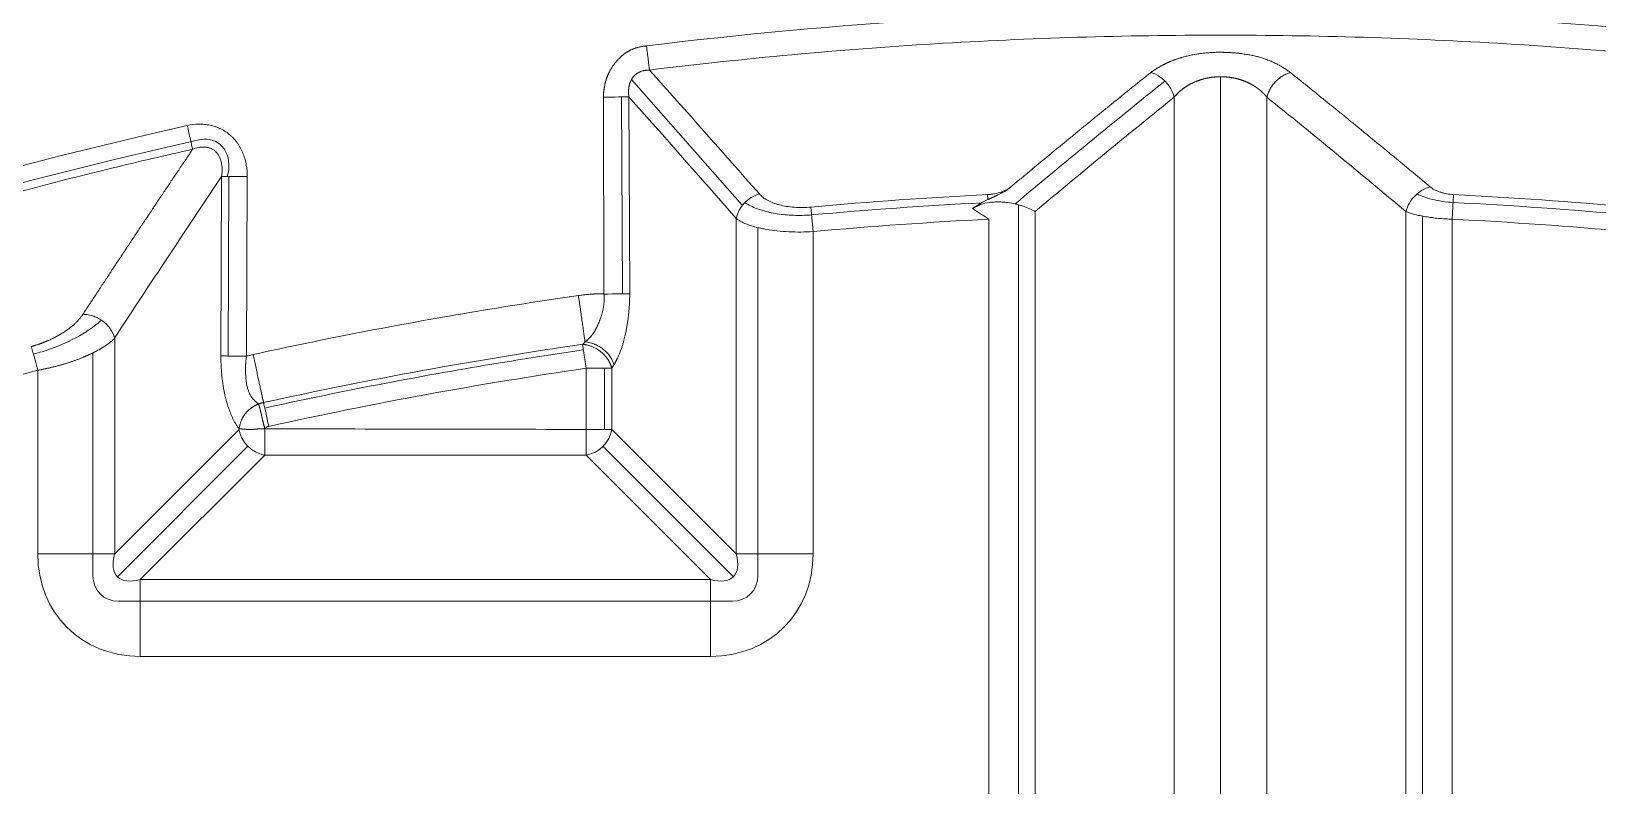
# Model space of a CAD drawing. Header units: millimetres. Extents: x 473 to 1051, y 289 to 609.
# Drawn here: x 611.98 to 640.22, y 524.6 to 538.19 of the extents above; entities that cross this region are included whole.
import ezdxf

# ---------------------------------------------------------------- set-up
doc = ezdxf.new("R2010")
doc.units = ezdxf.units.MM
doc.layers.add('core', color=7, linetype='Continuous', lineweight=20)

msp = doc.modelspace()

# ---------------------------------------------------------------- linework, layer by layer
at = {"layer": 'core', "lineweight": 13}
for p, q in [((622.8, 537.324), (624.8, 535.061)), ((633.422, 537.376), (633.422, 511.83)), ((622.295, 537.022), (622.306, 533.459)), ((622.64, 533.462), (622.624, 537.012)), ((622.77, 533.464), (622.754, 537.014)), ((632.587, 537.008), (632.587, 511.806)), ((634.257, 511.806), (634.257, 537.008)), ((615.412, 535.58), (615.398, 532.344)), ((615.543, 535.578), (615.529, 532.341)), ((615.86, 532.339), (615.874, 535.575)), ((629.222, 535.252), (629.227, 535.161)), ((637.6, 534.808), (637.622, 535.252)), ((626.076, 534.584), (626.036, 535.027)), ((629.781, 511.369), (629.781, 535.067)), ((630.08, 511.414), (630.08, 534.947)), ((636.764, 534.947), (636.764, 511.414)), ((637.063, 511.369), (637.063, 534.863)), ((624.689, 534.821), (624.689, 528.774)), ((625.082, 534.655), (625.082, 528.382)), ((626.076, 528.774), (626.076, 534.584)), ((629.245, 534.808), (629.245, 511.344)), ((637.6, 511.344), (637.6, 534.808)), ((613.484, 528.774), (613.484, 532.662)), ((613.091, 528.382), (613.091, 532.397)), ((621.921, 532.552), (621.984, 532.121)), ((612.097, 532.084), (612.097, 528.774)), ((621.984, 532.121), (622.446, 532.121)), ((621.984, 532.121), (621.984, 531.018)), ((622.315, 532.121), (622.315, 531.018)), ((622.446, 531.017), (622.446, 532.121)), ((613.484, 528.774), (615.729, 531.019)), ((616.189, 530.555), (616.189, 531.037)), ((621.984, 531.018), (621.984, 530.555)), ((622.446, 531.018), (621.984, 531.018)), ((622.446, 531.017), (624.689, 528.774)), ((613.534, 528.363), (615.885, 530.714)), ((624.639, 528.363), (622.288, 530.714)), ((616.189, 530.555), (613.946, 528.312)), ((616.189, 530.555), (621.984, 530.555)), ((624.227, 528.312), (621.984, 530.555)), ((613.484, 528.774), (612.097, 528.774)), ((626.076, 528.774), (624.689, 528.774)), ((613.946, 526.926), (613.946, 528.312)), ((624.227, 528.312), (613.946, 528.312)), ((624.227, 528.312), (624.227, 526.926)), ((624.62, 527.92), (613.553, 527.92)), ((613.946, 526.926), (624.227, 526.926))]:
    msp.add_line(p, q, dxfattribs=at)
at = {"layer": 'core', "lineweight": 18}
for centre, radius, start, end in [((633.422, 459.219), 100.547, 306.63636, 233.36541), ((633.422, 459.219), 98.958, 101.0725, 224.85525), ((633.422, 453.183), 81.732, 105.12421, 164.87579)]:
    msp.add_arc(centre, radius, start, end, dxfattribs=at)
at = {"layer": 'core', "lineweight": 13}
for centre, radius, start, end in [((633.422, 459.219), 100.107, 306.80958, 233.19042), ((633.422, 459.219), 99.239, 100.9827, 225.04545), ((633.422, 459.219), 99.048, 101.05803, 224.91574), ((633.422, 459.219), 99.038, 101.0601, 224.90418), ((633.422, 453.183), 82.176, 92.92972, 95.15682), ((633.422, 453.183), 82.176, 84.84318, 87.07028), ((633.422, 453.183), 82.034, 93.00954, 95.15682), ((633.422, 453.183), 82.034, 84.84318, 87.07028), ((633.422, 453.183), 81.732, 92.92972, 95.15682), ((633.422, 453.183), 81.732, 84.84318, 87.07028), ((633.422, 453.455), 79.492, 98.27265, 102.46598)]:
    msp.add_arc(centre, radius, start, end, dxfattribs=at)
at = {"layer": 'core', "lineweight": 18}
for centre, major_axis, ratio, start_param, end_param in [((632.17, 537.008), (-0.316, 0.392), 0.757045, 4.164375, 5.481602), ((622.292, 537.014), (-0.503, -0.002), 0.010472, 1.576183, 2.735734), ((556.502, 226.939), (-0.013, 339.98), 0.557678, 5.846003, 5.860551), ((708.457, 135.314), (-0.029, -464.537), 0.394753, 3.673911, 3.68616), ((615.874, 535.58), (-0.503, 0.002), 0.010472, 0.405858, 1.570843), ((622.308, 533.464), (-0.503, -0.002), 0.010472, 1.566868, 2.735726)]:
    msp.add_ellipse(centre, major_axis=major_axis, ratio=ratio, start_param=start_param, end_param=end_param, dxfattribs=at)
at = {"layer": 'core', "lineweight": 13}
for centre, major_axis, ratio, start_param, end_param in [((813.24, 453.183), (-227.22, 0), 0.611323, 5.632708, 5.652607), ((709.597, 229.849), (-0.015, -336.78), 0.557675, 3.564165, 3.578851), ((633.422, 453.651), (0, 84.914), 0.999984, 0.221194, 1.351769), ((633.422, 453.655), (0, 84.612), 0.999984, 0.219444, 1.353456), ((625.152, 534.821), (0.378, 0.331), 0.837527, 1.033734, 2.334142), ((616.189, 531.018), (-0.356, 0.356), 0.854588, 0.848121, 2.277948), ((621.984, 531.018), (-0.356, -0.356), 0.854588, 0.863645, 2.277798), ((614.287, 529.116), (1.665, 1.665), 0.854588, 2.434441, 3.848744), ((614.287, 529.116), (0.753, 0.753), 0.472398, 2.434441, 3.848744), ((623.886, 529.116), (1.665, -1.665), 0.854588, 5.576034, 6.990337), ((623.886, 529.116), (-0.753, 0.753), 0.472398, 2.434441, 3.848744), ((613.639, 528.467), (0.416, 0.416), 0.854588, 2.434441, 3.848744), ((624.534, 528.467), (0.416, -0.416), 0.854588, 5.576034, 6.990337)]:
    msp.add_ellipse(centre, major_axis=major_axis, ratio=ratio, start_param=start_param, end_param=end_param, dxfattribs=at)
at = {"layer": 'core', "lineweight": 18}
for points, degree in [([(623.073, 537.932), (629.938, 538.775), (636.906, 538.775), (643.772, 537.932)], 3), ([(621.921, 532.552), (621.936, 532.566), (621.95, 532.581), (621.964, 532.597)], 3), ([(621.984, 531.018), (620.053, 531.021), (618.122, 531.025), (616.191, 531.029)], 3), ([(616.263, 531.074), (616.217, 531.063), (616.195, 531.034)], 2)]:
    msp.add_open_spline(points, degree=degree, dxfattribs=at)
at = {"layer": 'core', "lineweight": 13}
for points, knots in [([(623.126, 537.496), (624.834, 537.706), (626.548, 537.863), (629.982, 538.074), (631.702, 538.126), (633.422, 538.126)], [0, 0, 0, 0, 0.5, 0.5, 1, 1, 1, 1]), ([(633.422, 538.126), (635.142, 538.126), (636.863, 538.074), (640.297, 537.863), (642.011, 537.706), (643.718, 537.496)], [0, 0, 0, 0, 0.5, 0.5, 1, 1, 1, 1]), ([(623.073, 537.932), (623.078, 537.889), (623.083, 537.845), (623.094, 537.759), (623.099, 537.717), (623.109, 537.639), (623.113, 537.603), (623.121, 537.542), (623.124, 537.516), (623.126, 537.496)], [0, 0, 0, 0, 0.25, 0.25, 0.5, 0.5, 0.75, 0.75, 1, 1, 1, 1]), ([(629.642, 535.391), (629.69, 535.431), (629.788, 535.512), (629.934, 535.634), (630.081, 535.755), (630.227, 535.877), (630.374, 535.998), (630.522, 536.12), (630.67, 536.241), (630.818, 536.362), (630.966, 536.483), (631.115, 536.605), (631.263, 536.726), (631.413, 536.847), (631.562, 536.968), (631.712, 537.089), (631.862, 537.21), (632.012, 537.331), (632.113, 537.412), (632.163, 537.452)], [0, 0, 0, 0, 0.058073, 0.11624, 0.1745, 0.232854, 0.291302, 0.349844, 0.40848, 0.467209, 0.526032, 0.584949, 0.64396, 0.703065, 0.762264, 0.821557, 0.880944, 0.940425, 1, 1, 1, 1]), ([(634.257, 537.008), (634.263, 537.032), (634.271, 537.056), (634.29, 537.104), (634.301, 537.129), (634.328, 537.177), (634.343, 537.201), (634.377, 537.246), (634.395, 537.268), (634.435, 537.31), (634.456, 537.329), (634.499, 537.364), (634.522, 537.38), (634.568, 537.407), (634.591, 537.419), (634.637, 537.439), (634.659, 537.447), (634.681, 537.452)], [0, 0, 0, 0, 0.125, 0.125, 0.25, 0.25, 0.375, 0.375, 0.5, 0.5, 0.625, 0.625, 0.75, 0.75, 0.875, 0.875, 1, 1, 1, 1]), ([(634.681, 537.452), (634.732, 537.412), (634.832, 537.332), (634.982, 537.21), (635.132, 537.089), (635.282, 536.968), (635.432, 536.847), (635.581, 536.726), (635.73, 536.605), (635.878, 536.484), (636.026, 536.362), (636.174, 536.241), (636.322, 536.12), (636.47, 535.998), (636.617, 535.877), (636.764, 535.755), (636.91, 535.634), (637.056, 535.512), (637.154, 535.431), (637.202, 535.391)], [0, 0, 0, 0, 0.059572, 0.119049, 0.178434, 0.237724, 0.296922, 0.356025, 0.415035, 0.473952, 0.532775, 0.591505, 0.650141, 0.708684, 0.767134, 0.82549, 0.883753, 0.941923, 1, 1, 1, 1]), ([(614.793, 536.496), (614.861, 536.511), (614.929, 536.52), (615.015, 536.522), (615.033, 536.522), (615.067, 536.52), (615.085, 536.519), (615.136, 536.515), (615.171, 536.509), (615.238, 536.495), (615.271, 536.486), (615.32, 536.469), (615.336, 536.463), (615.368, 536.449), (615.384, 536.442), (615.461, 536.404), (615.518, 536.365), (615.584, 536.308), (615.596, 536.296), (615.621, 536.271), (615.644, 536.246), (615.666, 536.219), (615.688, 536.192), (615.698, 536.178), (615.747, 536.106), (615.778, 536.045), (615.809, 535.965), (615.815, 535.948), (615.826, 535.915), (615.831, 535.899), (615.845, 535.849), (615.852, 535.815), (615.869, 535.713), (615.875, 535.644), (615.874, 535.575)], [0, 0, 0, 0, 0.125, 0.125, 0.15625, 0.15625, 0.1875, 0.1875, 0.25, 0.25, 0.3125, 0.3125, 0.34375, 0.34375, 0.375, 0.375, 0.5, 0.5, 0.53125, 0.53125, 0.5625, 0.59375, 0.59375, 0.625, 0.625, 0.75, 0.75, 0.78125, 0.78125, 0.8125, 0.8125, 0.875, 0.875, 1, 1, 1, 1]), ([(614.793, 536.496), (614.803, 536.452), (614.812, 536.408), (614.831, 536.324), (614.841, 536.284), (614.858, 536.209), (614.865, 536.174), (614.879, 536.114), (614.885, 536.088), (614.89, 536.068)], [0, 0, 0, 0, 0.25, 0.25, 0.5, 0.5, 0.75, 0.75, 1, 1, 1, 1]), ([(614.89, 536.068), (614.401, 535.958), (613.913, 535.844), (612.94, 535.607), (611.969, 535.361), (611.003, 535.098), (610.28, 534.894), (610.039, 534.825), (609.559, 534.685), (609.319, 534.614), (607.163, 533.966), (605.273, 533.322), (601.544, 531.905), (599.706, 531.131), (596.988, 529.871), (596.088, 529.434), (595.084, 528.924), (594.972, 528.867), (594.749, 528.753), (594.416, 528.581), (593.641, 528.175), (592.983, 527.818), (590.802, 526.613), (589.101, 525.591), (585.78, 523.436), (582.543, 521.17), (579.472, 518.682), (576.483, 516.082), (575.031, 514.726), (573.269, 512.96), (572.832, 512.514), (572.399, 512.062), (572.226, 511.881), (572.14, 511.79), (571.882, 511.517), (571.027, 510.605), (570.195, 509.677), (568.242, 507.42), (566.999, 505.876), (564.629, 502.711), (563.501, 501.089), (561.36, 497.769), (560.347, 496.071), (558.438, 492.595), (557.541, 490.818), (556.599, 488.774), (556.495, 488.546), (556.29, 488.09), (555.985, 487.403), (555.689, 486.714), (555.111, 485.332), (554.742, 484.404), (553.686, 481.605), (553.049, 479.717), (551.909, 475.896), (551.406, 473.963), (550.971, 472.008)], [0, 0, 0, 0, 0.015625, 0.015625, 0.03125, 0.046875, 0.046875, 0.054688, 0.054688, 0.0625, 0.0625, 0.125, 0.125, 0.1875, 0.1875, 0.21875, 0.21875, 0.222656, 0.222656, 0.226563, 0.234375, 0.25, 0.25, 0.3125, 0.3125, 0.375, 0.4375, 0.4375, 0.5, 0.5, 0.515625, 0.519531, 0.519531, 0.523438, 0.523438, 0.53125, 0.5625, 0.5625, 0.625, 0.625, 0.6875, 0.6875, 0.75, 0.75, 0.8125, 0.8125, 0.820312, 0.820312, 0.828125, 0.84375, 0.84375, 0.875, 0.875, 0.9375, 0.9375, 1, 1, 1, 1]), ([(612.911, 533.092), (612.949, 533.151), (613.025, 533.267), (613.14, 533.441), (613.255, 533.616), (613.37, 533.79), (613.485, 533.965), (613.601, 534.139), (613.717, 534.314), (613.833, 534.489), (613.949, 534.664), (614.066, 534.839), (614.183, 535.015), (614.3, 535.19), (614.417, 535.365), (614.535, 535.541), (614.653, 535.716), (614.771, 535.892), (614.85, 536.009), (614.89, 536.068)], [0, 0, 0, 0, 0.057973, 0.116051, 0.174237, 0.232528, 0.290926, 0.34943, 0.40804, 0.466757, 0.52558, 0.58451, 0.643546, 0.702689, 0.761938, 0.821294, 0.880756, 0.940325, 1, 1, 1, 1]), ([(615.412, 535.58), (615.418, 535.617), (615.421, 535.654), (615.421, 535.709), (615.421, 535.728), (615.418, 535.766), (615.416, 535.784), (615.407, 535.84), (615.397, 535.877), (615.379, 535.921), (615.375, 535.93), (615.366, 535.947), (615.361, 535.955), (615.346, 535.98), (615.334, 535.996), (615.308, 536.025), (615.293, 536.038), (615.261, 536.062), (615.244, 536.071), (615.218, 536.084), (615.208, 536.087), (615.19, 536.094), (615.18, 536.096), (615.161, 536.101), (615.152, 536.103), (615.132, 536.106), (615.123, 536.107), (615.094, 536.109), (615.074, 536.109), (615.046, 536.107), (615.036, 536.106), (615.017, 536.103), (615.008, 536.102), (614.961, 536.093), (614.925, 536.082), (614.89, 536.068)], [0, 0, 0, 0, 0.125, 0.125, 0.1875, 0.1875, 0.25, 0.25, 0.375, 0.375, 0.40625, 0.40625, 0.4375, 0.4375, 0.5, 0.5, 0.5625, 0.5625, 0.625, 0.625, 0.65625, 0.65625, 0.6875, 0.6875, 0.71875, 0.71875, 0.75, 0.75, 0.8125, 0.8125, 0.84375, 0.84375, 0.875, 0.875, 1, 1, 1, 1]), ([(615.514, 535.578), (615.53, 535.632), (615.54, 535.688), (615.547, 535.819), (615.538, 535.895), (615.488, 536.037), (615.446, 536.103), (615.332, 536.2), (615.261, 536.232), (615.126, 536.254), (615.063, 536.25), (615.004, 536.237)], [0, 0, 0, 0, 0.165381, 0.165381, 0.384139, 0.384139, 0.602897, 0.602897, 0.821655, 0.821655, 1, 1, 1, 1]), ([(625.107, 535.263), (625.116, 535.252), (625.126, 535.242), (625.148, 535.222), (625.159, 535.212), (625.195, 535.184), (625.222, 535.166), (625.282, 535.133), (625.315, 535.118), (625.369, 535.097), (625.388, 535.09), (625.427, 535.078), (625.447, 535.072), (625.509, 535.055), (625.552, 535.046), (625.642, 535.032), (625.689, 535.026), (625.786, 535.02), (625.835, 535.018), (625.935, 535.019), (625.985, 535.022), (626.036, 535.027)], [0, 0, 0, 0, 0.0625, 0.0625, 0.125, 0.125, 0.25, 0.25, 0.375, 0.375, 0.4375, 0.4375, 0.5, 0.5, 0.625, 0.625, 0.75, 0.75, 0.875, 0.875, 1, 1, 1, 1]), ([(629.222, 535.252), (629.244, 535.253), (629.265, 535.255), (629.297, 535.259), (629.308, 535.26), (629.329, 535.263), (629.339, 535.265), (629.391, 535.275), (629.43, 535.285), (629.475, 535.3), (629.484, 535.303), (629.501, 535.31), (629.51, 535.313), (629.534, 535.324), (629.55, 535.332), (629.594, 535.355), (629.62, 535.372), (629.642, 535.391)], [0, 0, 0, 0, 0.125, 0.125, 0.1875, 0.1875, 0.25, 0.25, 0.5, 0.5, 0.5625, 0.5625, 0.625, 0.625, 0.75, 0.75, 1, 1, 1, 1]), ([(636.764, 534.947), (636.778, 534.998), (636.799, 535.049), (636.855, 535.145), (636.889, 535.19), (636.968, 535.27), (637.012, 535.305), (637.105, 535.359), (637.154, 535.379), (637.202, 535.391)], [0, 0, 0, 0, 0.25, 0.25, 0.5, 0.5, 0.75, 0.75, 1, 1, 1, 1]), ([(637.615, 535.11), (637.484, 535.116), (637.355, 535.135), (637.134, 535.191), (637.043, 535.224), (636.962, 535.262)], [0, 0, 0, 0, 0.539939, 0.539939, 1, 1, 1, 1]), ([(637.202, 535.391), (637.224, 535.373), (637.25, 535.355), (637.287, 535.336), (637.295, 535.332), (637.31, 535.324), (637.335, 535.313), (637.378, 535.297), (637.415, 535.285), (637.445, 535.278), (637.455, 535.275), (637.475, 535.271), (637.485, 535.269), (637.536, 535.259), (637.579, 535.254), (637.622, 535.252)], [0, 0, 0, 0, 0.25, 0.25, 0.3125, 0.3125, 0.375, 0.5, 0.625, 0.625, 0.6875, 0.6875, 0.75, 0.75, 1, 1, 1, 1]), ([(626.049, 534.885), (626.006, 534.882), (625.964, 534.88), (625.816, 534.874), (625.71, 534.876), (625.508, 534.892), (625.413, 534.905), (625.233, 534.943), (625.148, 534.967), (624.986, 535.028), (624.909, 535.066), (624.843, 535.109)], [0, 0, 0, 0, 0.088798, 0.088798, 0.308563, 0.308563, 0.528328, 0.528328, 0.748093, 0.748093, 1, 1, 1, 1]), ([(636.764, 534.947), (636.787, 534.938), (636.811, 534.928), (636.851, 534.915), (636.865, 534.911), (636.894, 534.902), (636.908, 534.898), (636.953, 534.886), (637.017, 534.871), (637.086, 534.858), (637.141, 534.849), (637.159, 534.846), (637.197, 534.841), (637.216, 534.838), (637.273, 534.831), (637.312, 534.826), (637.392, 534.819), (637.433, 534.816), (637.516, 534.811), (637.558, 534.809), (637.6, 534.808)], [0, 0, 0, 0, 0.125, 0.125, 0.1875, 0.1875, 0.25, 0.25, 0.375, 0.5, 0.5, 0.5625, 0.5625, 0.625, 0.625, 0.75, 0.75, 0.875, 0.875, 1, 1, 1, 1]), ([(624.689, 534.821), (624.697, 534.816), (624.704, 534.81), (624.719, 534.8), (624.727, 534.795), (624.752, 534.779), (624.77, 534.769), (624.825, 534.74), (624.867, 534.722), (624.958, 534.689), (625.008, 534.674), (625.076, 534.656), (625.09, 534.653), (625.118, 534.646), (625.132, 534.643), (625.176, 534.634), (625.206, 534.628), (625.298, 534.612), (625.363, 534.603), (625.496, 534.589), (625.565, 534.584), (625.708, 534.577), (625.853, 534.575), (626.001, 534.58), (626.076, 534.584)], [0, 0, 0, 0, 0.03125, 0.03125, 0.0625, 0.0625, 0.125, 0.125, 0.25, 0.25, 0.375, 0.375, 0.40625, 0.40625, 0.4375, 0.4375, 0.5, 0.5, 0.625, 0.625, 0.75, 0.75, 0.875, 1, 1, 1, 1]), ([(622.306, 533.459), (622.3, 533.46), (622.287, 533.46), (622.268, 533.461), (622.249, 533.461), (622.231, 533.461), (622.214, 533.461), (622.197, 533.461), (622.181, 533.461), (622.165, 533.461), (622.151, 533.46), (622.136, 533.46), (622.123, 533.459), (622.11, 533.458), (622.097, 533.458), (622.072, 533.456), (622.034, 533.453), (621.984, 533.449), (621.936, 533.444), (621.89, 533.438), (621.86, 533.434), (621.845, 533.432)], [0, 0, 0, 0, 0.042881, 0.084382, 0.124508, 0.163265, 0.20066, 0.236703, 0.271411, 0.304796, 0.336871, 0.367648, 0.397136, 0.425345, 0.452284, 0.47796, 0.589764, 0.697682, 0.801891, 0.902597, 1, 1, 1, 1]), ([(621.845, 533.432), (621.851, 533.392), (621.856, 533.353), (621.868, 533.272), (621.874, 533.232), (621.885, 533.152), (621.891, 533.113), (621.902, 533.035), (621.907, 532.996), (621.918, 532.922), (621.923, 532.887), (621.933, 532.818), (621.938, 532.786), (621.946, 532.725), (621.95, 532.696), (621.958, 532.643), (621.961, 532.619), (621.964, 532.597)], [0, 0, 0, 0, 0.125, 0.125, 0.25, 0.25, 0.375, 0.375, 0.5, 0.5, 0.625, 0.625, 0.75, 0.75, 0.875, 0.875, 1, 1, 1, 1]), ([(611.981, 532.513), (611.987, 532.514), (611.997, 532.517), (612.012, 532.521), (612.028, 532.526), (612.043, 532.53), (612.058, 532.535), (612.073, 532.54), (612.089, 532.545), (612.104, 532.55), (612.119, 532.555), (612.134, 532.56), (612.149, 532.566), (612.164, 532.571), (612.179, 532.577), (612.194, 532.582), (612.209, 532.588), (612.224, 532.594), (612.239, 532.6), (612.254, 532.606), (612.269, 532.613), (612.302, 532.627), (612.354, 532.651), (612.422, 532.685), (612.488, 532.722), (612.55, 532.759), (612.609, 532.798), (612.664, 532.838), (612.716, 532.879), (612.755, 532.913), (612.783, 532.94), (612.802, 532.959), (612.82, 532.978), (612.837, 532.997), (612.854, 533.016), (612.869, 533.035), (612.884, 533.054), (612.898, 533.073), (612.907, 533.086), (612.911, 533.092)], [0, 0, 0, 0, 0.01216, 0.02432, 0.036483, 0.048651, 0.060829, 0.073018, 0.085224, 0.097448, 0.109694, 0.121965, 0.134265, 0.146595, 0.15896, 0.171363, 0.183805, 0.196292, 0.208825, 0.221407, 0.234041, 0.246731, 0.308304, 0.370204, 0.432743, 0.496226, 0.558596, 0.621122, 0.684062, 0.747673, 0.77571, 0.803699, 0.831661, 0.859615, 0.887582, 0.915584, 0.943641, 0.971772, 1, 1, 1, 1]), ([(612.018, 532.377), (612.058, 532.387), (612.098, 532.397), (612.24, 532.437), (612.341, 532.472), (612.635, 532.587), (612.815, 532.679), (613.074, 532.846), (613.166, 532.916), (613.246, 532.988)], [0, 0, 0, 0, 0.080618, 0.080618, 0.293012, 0.293012, 0.7178, 0.7178, 1, 1, 1, 1]), ([(613.484, 532.662), (613.477, 532.693), (613.466, 532.723), (613.438, 532.781), (613.422, 532.81), (613.384, 532.862), (613.363, 532.887), (613.33, 532.92), (613.319, 532.931), (613.296, 532.951), (613.273, 532.969), (613.248, 532.987), (613.222, 533.003), (613.209, 533.011), (613.167, 533.034), (613.137, 533.048), (613.075, 533.07), (613.043, 533.079), (612.977, 533.09), (612.944, 533.093), (612.911, 533.093)], [0, 0, 0, 0, 0.125, 0.125, 0.25, 0.25, 0.375, 0.375, 0.4375, 0.4375, 0.5, 0.5625, 0.5625, 0.625, 0.625, 0.75, 0.75, 0.875, 0.875, 1, 1, 1, 1]), ([(612.097, 532.084), (612.104, 532.085), (612.117, 532.088), (612.137, 532.091), (612.157, 532.095), (612.178, 532.099), (612.199, 532.103), (612.22, 532.108), (612.241, 532.112), (612.263, 532.117), (612.285, 532.122), (612.308, 532.127), (612.33, 532.132), (612.353, 532.138), (612.376, 532.143), (612.4, 532.149), (612.423, 532.155), (612.447, 532.161), (612.471, 532.168), (612.496, 532.174), (612.52, 532.181), (612.545, 532.188), (612.569, 532.196), (612.594, 532.203), (612.619, 532.211), (612.645, 532.219), (612.67, 532.227), (612.695, 532.235), (612.721, 532.244), (612.746, 532.253), (612.772, 532.262), (612.797, 532.271), (612.823, 532.281), (612.848, 532.291), (612.874, 532.301), (612.899, 532.311), (612.92, 532.319), (612.938, 532.327), (612.951, 532.333), (612.966, 532.339), (612.98, 532.345), (612.995, 532.352), (613.011, 532.359), (613.027, 532.366), (613.043, 532.374), (613.06, 532.381), (613.076, 532.39), (613.094, 532.398), (613.111, 532.407), (613.129, 532.416), (613.147, 532.425), (613.165, 532.435), (613.183, 532.445), (613.202, 532.455), (613.22, 532.466), (613.239, 532.477), (613.257, 532.488), (613.276, 532.5), (613.295, 532.511), (613.313, 532.524), (613.331, 532.536), (613.35, 532.549), (613.368, 532.562), (613.385, 532.576), (613.403, 532.589), (613.42, 532.603), (613.437, 532.618), (613.453, 532.632), (613.469, 532.647), (613.479, 532.657), (613.484, 532.662)], [0, 0, 0, 0, 0.010733, 0.021662, 0.032786, 0.044104, 0.055617, 0.067324, 0.079223, 0.091316, 0.103601, 0.116079, 0.128749, 0.141611, 0.154664, 0.167908, 0.181342, 0.194965, 0.208778, 0.22278, 0.236971, 0.25135, 0.265919, 0.280675, 0.295618, 0.310749, 0.326065, 0.341569, 0.357258, 0.373135, 0.389198, 0.405447, 0.421882, 0.438502, 0.455308, 0.472298, 0.489475, 0.498573, 0.508073, 0.517973, 0.528274, 0.538974, 0.550074, 0.561573, 0.573471, 0.585766, 0.59846, 0.611551, 0.625039, 0.638924, 0.653206, 0.667886, 0.682962, 0.698435, 0.714304, 0.73057, 0.747232, 0.76429, 0.781745, 0.799596, 0.817844, 0.83649, 0.855533, 0.874973, 0.894812, 0.915049, 0.935686, 0.956722, 0.978159, 1, 1, 1, 1]), ([(611.981, 532.513), (611.985, 532.499), (611.995, 532.464), (612.013, 532.395), (612.032, 532.324), (612.048, 532.266), (612.06, 532.222), (612.072, 532.178), (612.085, 532.132), (612.093, 532.1), (612.097, 532.084)], [0, 0, 0, 0, 0.149941, 0.34036, 0.530779, 0.625989, 0.721198, 0.816408, 0.911618, 1, 1, 1, 1]), ([(615.862, 532.338), (615.839, 532.338), (615.815, 532.339), (615.768, 532.339), (615.744, 532.339), (615.696, 532.339), (615.673, 532.34), (615.627, 532.34), (615.605, 532.34), (615.563, 532.341), (615.543, 532.341), (615.506, 532.341), (615.488, 532.342), (615.457, 532.342), (615.443, 532.343), (615.418, 532.343), (615.407, 532.343), (615.398, 532.344)], [0, 0, 0, 0, 0.125, 0.125, 0.25, 0.25, 0.375, 0.375, 0.5, 0.5, 0.625, 0.625, 0.75, 0.75, 0.875, 0.875, 1, 1, 1, 1]), ([(615.862, 532.339), (615.861, 532.334), (615.859, 532.324), (615.857, 532.308), (615.855, 532.293), (615.853, 532.278), (615.851, 532.263), (615.85, 532.248), (615.848, 532.233), (615.847, 532.218), (615.846, 532.202), (615.845, 532.187), (615.844, 532.172), (615.843, 532.157), (615.843, 532.142), (615.842, 532.127), (615.842, 532.112), (615.842, 532.097), (615.842, 532.082), (615.842, 532.067), (615.842, 532.053), (615.843, 532.018), (615.847, 531.966), (615.853, 531.9), (615.863, 531.841), (615.874, 531.785), (615.889, 531.733), (615.907, 531.683), (615.928, 531.638), (615.947, 531.606), (615.962, 531.584), (615.973, 531.57), (615.985, 531.556), (615.997, 531.543), (616.009, 531.531), (616.022, 531.519), (616.036, 531.508), (616.05, 531.498), (616.065, 531.489), (616.075, 531.483), (616.08, 531.48)], [0, 0, 0, 0, 0.013807, 0.027597, 0.041374, 0.055138, 0.068892, 0.082636, 0.096373, 0.110103, 0.123828, 0.13755, 0.151269, 0.164987, 0.178706, 0.192426, 0.20615, 0.219878, 0.233611, 0.247351, 0.261097, 0.274851, 0.343595, 0.407764, 0.467401, 0.522578, 0.584241, 0.644183, 0.70254, 0.759417, 0.782487, 0.805802, 0.829358, 0.853145, 0.877153, 0.901369, 0.925778, 0.950364, 0.97511, 1, 1, 1, 1]), ([(615.979, 532.367), (615.969, 532.364), (615.95, 532.36), (615.921, 532.353), (615.891, 532.346), (615.872, 532.341), (615.862, 532.339)], [0, 0, 0, 0, 0.247757, 0.49688, 0.747565, 1, 1, 1, 1]), ([(621.936, 532.45), (621.305, 532.359), (620.027, 532.158), (618.111, 531.809), (616.828, 531.543), (616.19, 531.402)], [0, 0, 0, 0, 0.327461, 0.664462, 1, 1, 1, 1]), ([(622.446, 532.121), (622.445, 532.124), (622.444, 532.13), (622.441, 532.14), (622.438, 532.149), (622.436, 532.158), (622.432, 532.168), (622.429, 532.177), (622.426, 532.185), (622.422, 532.194), (622.418, 532.203), (622.414, 532.211), (622.41, 532.219), (622.406, 532.227), (622.402, 532.235), (622.398, 532.243), (622.394, 532.251), (622.389, 532.258), (622.385, 532.266), (622.38, 532.273), (622.376, 532.28), (622.371, 532.287), (622.366, 532.293), (622.362, 532.3), (622.357, 532.306), (622.352, 532.313), (622.348, 532.319), (622.343, 532.325), (622.338, 532.33), (622.333, 532.336), (622.329, 532.341), (622.324, 532.347), (622.319, 532.352), (622.315, 532.357), (622.31, 532.362), (622.306, 532.367), (622.301, 532.371), (622.297, 532.376), (622.292, 532.38), (622.288, 532.384), (622.284, 532.389), (622.28, 532.392), (622.275, 532.396), (622.271, 532.4), (622.267, 532.404), (622.263, 532.407), (622.259, 532.41), (622.248, 532.419), (622.23, 532.434), (622.204, 532.452), (622.178, 532.468), (622.152, 532.483), (622.126, 532.495), (622.101, 532.507), (622.077, 532.516), (622.053, 532.525), (622.03, 532.532), (622.008, 532.538), (621.986, 532.543), (621.964, 532.547), (621.943, 532.55), (621.928, 532.551), (621.921, 532.552)], [0, 0, 0, 0, 0.01505, 0.029922, 0.044615, 0.059128, 0.073461, 0.087611, 0.101577, 0.11536, 0.128958, 0.142371, 0.155597, 0.168636, 0.181487, 0.194151, 0.206626, 0.218913, 0.23101, 0.242919, 0.254637, 0.266166, 0.277506, 0.288655, 0.299615, 0.310385, 0.320966, 0.331358, 0.34156, 0.351573, 0.361398, 0.371034, 0.380483, 0.389744, 0.398818, 0.407705, 0.416406, 0.424922, 0.433253, 0.4414, 0.449363, 0.457144, 0.464742, 0.472159, 0.479396, 0.486453, 0.493331, 0.500032, 0.544179, 0.586819, 0.627953, 0.667596, 0.705776, 0.742543, 0.777965, 0.812139, 0.845186, 0.87726, 0.908545, 0.93926, 0.969652, 1, 1, 1, 1]), ([(621.964, 532.597), (621.995, 532.594), (622.026, 532.588), (622.086, 532.573), (622.115, 532.562), (622.172, 532.538), (622.199, 532.525), (622.236, 532.502), (622.249, 532.494), (622.272, 532.478), (622.294, 532.462), (622.315, 532.444), (622.336, 532.425), (622.346, 532.415), (622.376, 532.385), (622.395, 532.362), (622.428, 532.315), (622.443, 532.29), (622.469, 532.239), (622.479, 532.212), (622.486, 532.185)], [0, 0, 0, 0, 0.125, 0.125, 0.25, 0.25, 0.375, 0.375, 0.4375, 0.4375, 0.5, 0.5625, 0.5625, 0.625, 0.625, 0.75, 0.75, 0.875, 0.875, 1, 1, 1, 1]), ([(616.08, 531.48), (616.085, 531.481), (616.096, 531.484), (616.113, 531.488), (616.131, 531.493), (616.149, 531.497), (616.162, 531.5), (616.168, 531.501)], [0, 0, 0, 0, 0.184098, 0.376459, 0.57681, 0.7848, 1, 1, 1, 1])]:
    msp.add_open_spline(points, degree=3, knots=knots, dxfattribs=at)
at = {"layer": 'core', "lineweight": 18}
for points, degree, knots in [([(622.295, 537.022), (622.298, 537.116), (622.317, 537.209), (622.336, 537.305), (622.369, 537.388), (622.429, 537.541), (622.548, 537.674), (622.653, 537.791), (622.776, 537.852), (622.906, 537.916), (623.073, 537.932)], 2, [0, 0, 0, 0.125, 0.125, 0.25, 0.25, 0.5, 0.5, 0.75, 0.75, 1, 1, 1]), ([(632.163, 537.452), (632.168, 537.456), (632.178, 537.463), (632.193, 537.473), (632.207, 537.483), (632.223, 537.493), (632.238, 537.503), (632.253, 537.513), (632.268, 537.523), (632.284, 537.532), (632.299, 537.541), (632.315, 537.55), (632.331, 537.559), (632.346, 537.568), (632.362, 537.577), (632.378, 537.585), (632.394, 537.594), (632.411, 537.602), (632.427, 537.61), (632.443, 537.618), (632.46, 537.625), (632.476, 537.633), (632.493, 537.64), (632.51, 537.648), (632.526, 537.655), (632.543, 537.662), (632.56, 537.668), (632.577, 537.675), (632.595, 537.681), (632.612, 537.688), (632.629, 537.694), (632.647, 537.7), (632.664, 537.706), (632.682, 537.711), (632.7, 537.717), (632.718, 537.722), (632.74, 537.729), (632.769, 537.737), (632.802, 537.745), (632.836, 537.753), (632.87, 537.761), (632.905, 537.768), (632.94, 537.775), (632.975, 537.781), (633.01, 537.787), (633.046, 537.792), (633.082, 537.797), (633.119, 537.801), (633.156, 537.805), (633.193, 537.808), (633.23, 537.811), (633.268, 537.813), (633.306, 537.815), (633.344, 537.816), (633.383, 537.817), (633.409, 537.817), (633.422, 537.817)], 3, [0, 0, 0, 0, 0.017233, 0.034324, 0.051273, 0.068085, 0.084758, 0.101297, 0.117702, 0.133975, 0.150119, 0.166135, 0.182026, 0.197793, 0.213438, 0.228964, 0.244373, 0.259668, 0.27485, 0.289922, 0.304886, 0.319746, 0.334503, 0.34916, 0.36372, 0.378185, 0.392558, 0.406842, 0.421041, 0.435156, 0.44919, 0.463148, 0.477031, 0.490844, 0.504588, 0.518268, 0.531886, 0.556821, 0.581612, 0.606277, 0.630837, 0.655309, 0.679715, 0.704074, 0.728406, 0.752732, 0.777071, 0.801444, 0.825871, 0.850371, 0.874964, 0.89967, 0.924508, 0.949497, 0.974655, 1, 1, 1, 1]), ([(633.422, 537.817), (633.429, 537.817), (633.442, 537.817), (633.463, 537.816), (633.483, 537.816), (633.503, 537.815), (633.523, 537.815), (633.543, 537.814), (633.564, 537.813), (633.584, 537.812), (633.604, 537.811), (633.624, 537.81), (633.644, 537.808), (633.663, 537.807), (633.683, 537.805), (633.703, 537.803), (633.723, 537.801), (633.742, 537.799), (633.762, 537.797), (633.804, 537.792), (633.868, 537.783), (633.951, 537.769), (634.03, 537.752), (634.108, 537.733), (634.184, 537.711), (634.26, 537.685), (634.333, 537.655), (634.391, 537.629), (634.435, 537.607), (634.466, 537.59), (634.498, 537.573), (634.529, 537.554), (634.56, 537.535), (634.591, 537.516), (634.621, 537.495), (634.652, 537.474), (634.671, 537.46), (634.681, 537.452)], 3, [0, 0, 0, 0, 0.013192, 0.02636, 0.039505, 0.052631, 0.065738, 0.07883, 0.09191, 0.104979, 0.11804, 0.131095, 0.144147, 0.157198, 0.17025, 0.183307, 0.19637, 0.209441, 0.222524, 0.235621, 0.294178, 0.35124, 0.407034, 0.461801, 0.520567, 0.580695, 0.642507, 0.706302, 0.736119, 0.766598, 0.79776, 0.829623, 0.862203, 0.895516, 0.929577, 0.964401, 1, 1, 1, 1]), ([(623.126, 537.496), (623.119, 537.496), (623.106, 537.496), (623.085, 537.495), (623.065, 537.493), (623.046, 537.49), (623.027, 537.487), (623.008, 537.482), (622.99, 537.477), (622.973, 537.471), (622.956, 537.464), (622.942, 537.458), (622.931, 537.452), (622.922, 537.447), (622.914, 537.443), (622.907, 537.438), (622.901, 537.434), (622.895, 537.43), (622.889, 537.426), (622.885, 537.422), (622.88, 537.418), (622.876, 537.414), (622.871, 537.411), (622.865, 537.405), (622.856, 537.398), (622.846, 537.388), (622.837, 537.378), (622.828, 537.368), (622.82, 537.357), (622.813, 537.346), (622.807, 537.337), (622.803, 537.33), (622.799, 537.322), (622.795, 537.314), (622.791, 537.306), (622.787, 537.297), (622.783, 537.289), (622.78, 537.28), (622.776, 537.271), (622.773, 537.262), (622.77, 537.253), (622.767, 537.244), (622.765, 537.234), (622.762, 537.225), (622.76, 537.215), (622.758, 537.205), (622.756, 537.195), (622.754, 537.185), (622.753, 537.174), (622.752, 537.164), (622.751, 537.153), (622.75, 537.142), (622.749, 537.131), (622.749, 537.12), (622.748, 537.109), (622.748, 537.097), (622.749, 537.086), (622.749, 537.074), (622.75, 537.063), (622.75, 537.051), (622.752, 537.039), (622.753, 537.027), (622.754, 537.018), (622.754, 537.014)], 3, [0, 0, 0, 0, 0.029787, 0.058901, 0.087375, 0.115239, 0.142528, 0.169279, 0.195531, 0.221325, 0.246705, 0.271715, 0.286124, 0.299654, 0.31231, 0.324097, 0.335023, 0.345097, 0.354329, 0.362734, 0.370812, 0.378892, 0.386976, 0.39507, 0.414156, 0.433216, 0.452309, 0.471496, 0.490833, 0.510378, 0.522677, 0.535091, 0.547627, 0.560288, 0.573081, 0.586009, 0.599078, 0.612292, 0.625655, 0.639171, 0.652844, 0.666679, 0.680678, 0.694846, 0.709185, 0.7237, 0.738394, 0.753269, 0.768329, 0.783576, 0.799014, 0.814644, 0.830471, 0.846495, 0.86272, 0.879148, 0.895781, 0.912621, 0.929671, 0.946931, 0.964405, 0.982094, 1, 1, 1, 1]), ([(632.587, 537.008), (632.59, 537.012), (632.596, 537.019), (632.605, 537.03), (632.614, 537.04), (632.624, 537.05), (632.633, 537.06), (632.643, 537.07), (632.653, 537.08), (632.663, 537.09), (632.673, 537.1), (632.684, 537.109), (632.694, 537.118), (632.705, 537.127), (632.716, 537.136), (632.727, 537.145), (632.738, 537.154), (632.75, 537.162), (632.761, 537.171), (632.773, 537.179), (632.785, 537.187), (632.796, 537.195), (632.808, 537.203), (632.821, 537.21), (632.833, 537.218), (632.845, 537.225), (632.858, 537.232), (632.87, 537.239), (632.883, 537.246), (632.895, 537.252), (632.908, 537.259), (632.921, 537.265), (632.934, 537.271), (632.947, 537.277), (632.96, 537.283), (632.974, 537.288), (632.987, 537.294), (633, 537.299), (633.014, 537.304), (633.027, 537.309), (633.041, 537.313), (633.054, 537.318), (633.068, 537.322), (633.081, 537.327), (633.095, 537.331), (633.109, 537.334), (633.122, 537.338), (633.136, 537.341), (633.15, 537.345), (633.164, 537.348), (633.177, 537.351), (633.191, 537.354), (633.205, 537.356), (633.219, 537.359), (633.232, 537.361), (633.246, 537.363), (633.26, 537.365), (633.273, 537.367), (633.287, 537.368), (633.301, 537.37), (633.314, 537.371), (633.328, 537.372), (633.341, 537.373), (633.355, 537.374), (633.368, 537.375), (633.381, 537.375), (633.395, 537.376), (633.408, 537.376), (633.421, 537.376), (633.434, 537.376), (633.447, 537.376), (633.46, 537.376), (633.473, 537.375), (633.486, 537.375), (633.498, 537.374), (633.511, 537.373), (633.524, 537.372), (633.536, 537.371), (633.548, 537.37), (633.561, 537.369), (633.573, 537.367), (633.585, 537.366), (633.597, 537.364), (633.609, 537.362), (633.621, 537.36), (633.632, 537.358), (633.644, 537.356), (633.655, 537.354), (633.667, 537.352), (633.678, 537.349), (633.689, 537.347), (633.7, 537.344), (633.711, 537.342), (633.722, 537.339), (633.732, 537.336), (633.743, 537.333), (633.753, 537.33), (633.764, 537.327), (633.774, 537.324), (633.784, 537.321), (633.794, 537.318), (633.804, 537.315), (633.814, 537.311), (633.823, 537.308), (633.833, 537.304), (633.842, 537.301), (633.851, 537.297), (633.861, 537.294), (633.87, 537.29), (633.879, 537.286), (633.887, 537.283), (633.896, 537.279), (633.905, 537.275), (633.913, 537.271), (633.922, 537.267), (633.93, 537.263), (633.938, 537.259), (633.946, 537.255), (633.954, 537.251), (633.962, 537.247), (633.969, 537.243), (633.977, 537.239), (633.984, 537.235), (633.992, 537.231), (633.999, 537.227), (634.006, 537.222), (634.013, 537.218), (634.02, 537.214), (634.027, 537.21), (634.034, 537.206), (634.04, 537.201), (634.047, 537.197), (634.053, 537.193), (634.06, 537.189), (634.066, 537.184), (634.072, 537.18), (634.078, 537.176), (634.084, 537.172), (634.09, 537.167), (634.096, 537.163), (634.101, 537.159), (634.107, 537.155), (634.112, 537.15), (634.118, 537.146), (634.123, 537.142), (634.128, 537.138), (634.133, 537.133), (634.138, 537.129), (634.143, 537.125), (634.148, 537.121), (634.153, 537.117), (634.158, 537.113), (634.162, 537.108), (634.167, 537.104), (634.171, 537.1), (634.176, 537.096), (634.18, 537.092), (634.184, 537.088), (634.188, 537.084), (634.193, 537.08), (634.197, 537.076), (634.201, 537.072), (634.204, 537.068), (634.208, 537.064), (634.212, 537.06), (634.216, 537.056), (634.219, 537.052), (634.223, 537.049), (634.226, 537.045), (634.229, 537.041), (634.233, 537.037), (634.236, 537.034), (634.239, 537.03), (634.242, 537.026), (634.245, 537.023), (634.248, 537.019), (634.251, 537.015), (634.254, 537.012), (634.256, 537.009), (634.257, 537.008)], 3, [0, 0, 0, 0, 0.008905, 0.017765, 0.02658, 0.03535, 0.044076, 0.052756, 0.06139, 0.069979, 0.078522, 0.087019, 0.09547, 0.103876, 0.112236, 0.120551, 0.12882, 0.137042, 0.145219, 0.15335, 0.161434, 0.169473, 0.177466, 0.185414, 0.193316, 0.201173, 0.208985, 0.216751, 0.224472, 0.232148, 0.239778, 0.247365, 0.254907, 0.262405, 0.269859, 0.277269, 0.284636, 0.291959, 0.29924, 0.306477, 0.313672, 0.320826, 0.327937, 0.335007, 0.342036, 0.349025, 0.355972, 0.36288, 0.369748, 0.376577, 0.383367, 0.390118, 0.396831, 0.403507, 0.410145, 0.416747, 0.423311, 0.42984, 0.436333, 0.44279, 0.449212, 0.4556, 0.461954, 0.468274, 0.474561, 0.480814, 0.487035, 0.493223, 0.49938, 0.505504, 0.511598, 0.51766, 0.523692, 0.529693, 0.535664, 0.541605, 0.547516, 0.553397, 0.55925, 0.565073, 0.570868, 0.576634, 0.582371, 0.58808, 0.593761, 0.599414, 0.605039, 0.610636, 0.616206, 0.621748, 0.627262, 0.632749, 0.638209, 0.643641, 0.649046, 0.654424, 0.659774, 0.665097, 0.670393, 0.675662, 0.680903, 0.686117, 0.691304, 0.696464, 0.701596, 0.706702, 0.711779, 0.716829, 0.721852, 0.726847, 0.731814, 0.736754, 0.741666, 0.74655, 0.751406, 0.756235, 0.761035, 0.765807, 0.770551, 0.775266, 0.779953, 0.784612, 0.789241, 0.793842, 0.798415, 0.802958, 0.807472, 0.811957, 0.816413, 0.82084, 0.825238, 0.829606, 0.833944, 0.838253, 0.842532, 0.846781, 0.851, 0.855189, 0.859347, 0.863476, 0.867574, 0.871641, 0.875679, 0.879685, 0.883661, 0.887606, 0.89152, 0.895403, 0.899255, 0.903076, 0.906866, 0.910625, 0.914352, 0.918047, 0.921711, 0.925344, 0.928944, 0.932513, 0.93605, 0.939555, 0.943028, 0.946469, 0.949877, 0.953254, 0.956598, 0.95991, 0.96319, 0.966437, 0.969652, 0.972834, 0.975984, 0.979101, 0.982185, 0.985236, 0.988255, 0.991241, 0.994193, 0.997113, 1, 1, 1, 1]), ([(629.226, 535.161), (629.178, 535.139), (629.131, 535.114), (629.039, 535.06), (628.994, 535.031), (628.949, 534.999)], 3, [0, 0, 0, 0, 0.5, 0.5, 1, 1, 1, 1]), ([(629.227, 535.161), (629.231, 535.163), (629.24, 535.167), (629.253, 535.173), (629.266, 535.179), (629.278, 535.185), (629.291, 535.19), (629.303, 535.196), (629.315, 535.202), (629.326, 535.207), (629.338, 535.212), (629.349, 535.217), (629.359, 535.222), (629.37, 535.227), (629.381, 535.232), (629.391, 535.237), (629.399, 535.241), (629.405, 535.244), (629.41, 535.246), (629.421, 535.252), (629.437, 535.261), (629.455, 535.27), (629.469, 535.277), (629.479, 535.283), (629.486, 535.287), (629.491, 535.289), (629.493, 535.29), (629.495, 535.291), (629.498, 535.292), (629.506, 535.296), (629.521, 535.303), (629.538, 535.313), (629.549, 535.321), (629.555, 535.324), (629.559, 535.327), (629.564, 535.33), (629.571, 535.334), (629.577, 535.339), (629.583, 535.344), (629.588, 535.347), (629.592, 535.35), (629.595, 535.352), (629.598, 535.355), (629.601, 535.357), (629.604, 535.359), (629.609, 535.363), (629.615, 535.367), (629.62, 535.372), (629.624, 535.375), (629.627, 535.378), (629.63, 535.381), (629.634, 535.384), (629.638, 535.388), (629.641, 535.39), (629.642, 535.391)], 3, [0, 0, 0, 0, 0.026355, 0.052389, 0.078125, 0.103584, 0.128766, 0.153561, 0.177972, 0.202023, 0.225736, 0.249136, 0.272245, 0.295086, 0.317683, 0.34006, 0.362241, 0.37184, 0.3794, 0.393849, 0.446769, 0.492916, 0.518905, 0.547936, 0.567728, 0.571231, 0.576339, 0.581055, 0.586751, 0.594066, 0.634857, 0.692349, 0.724425, 0.730528, 0.740453, 0.754193, 0.771739, 0.796469, 0.814594, 0.826128, 0.83753, 0.847934, 0.857337, 0.866206, 0.875683, 0.88582, 0.910858, 0.929267, 0.941125, 0.946478, 0.961654, 0.975625, 0.988404, 1, 1, 1, 1]), ([(630.08, 534.947), (630.079, 534.948), (630.078, 534.948), (630.076, 534.949), (630.075, 534.95), (630.072, 534.951), (630.07, 534.952), (630.065, 534.955), (630.061, 534.957), (630.049, 534.964), (630.041, 534.968), (630.016, 534.98), (629.999, 534.988), (629.945, 535.012), (629.906, 535.028), (629.843, 535.049), (629.81, 535.059), (629.776, 535.069), (629.753, 535.075), (629.741, 535.078), (629.682, 535.092), (629.632, 535.101), (629.567, 535.11), (629.554, 535.111), (629.528, 535.114), (629.515, 535.115), (629.474, 535.118), (629.447, 535.119), (629.393, 535.12), (629.366, 535.119), (629.311, 535.116), (629.283, 535.113), (629.201, 535.101), (629.147, 535.089), (629.082, 535.066), (629.069, 535.061), (629.044, 535.051), (629.032, 535.045), (628.995, 535.027), (628.972, 535.014), (628.949, 534.999)], 3, [0, 0, 0, 0, 0.003906, 0.003906, 0.007812, 0.007812, 0.015625, 0.015625, 0.03125, 0.03125, 0.0625, 0.0625, 0.125, 0.125, 0.25, 0.25, 0.3125, 0.34375, 0.34375, 0.375, 0.375, 0.5, 0.5, 0.53125, 0.53125, 0.5625, 0.5625, 0.625, 0.625, 0.6875, 0.6875, 0.75, 0.75, 0.875, 0.875, 0.90625, 0.90625, 0.9375, 0.9375, 1, 1, 1, 1]), ([(629.245, 534.808), (629.232, 534.816), (629.22, 534.825), (629.195, 534.841), (629.183, 534.849), (629.146, 534.873), (629.121, 534.889), (629.047, 534.937), (628.998, 534.969), (628.949, 534.999)], 3, [0, 0, 0, 0, 0.125, 0.125, 0.25, 0.25, 0.5, 0.5, 1, 1, 1, 1]), ([(621.964, 532.597), (621.967, 532.599), (621.973, 532.603), (621.981, 532.61), (621.99, 532.616), (621.998, 532.623), (622.006, 532.629), (622.014, 532.636), (622.021, 532.643), (622.029, 532.651), (622.037, 532.658), (622.044, 532.665), (622.051, 532.673), (622.059, 532.681), (622.066, 532.689), (622.073, 532.697), (622.079, 532.705), (622.086, 532.714), (622.093, 532.722), (622.099, 532.731), (622.105, 532.74), (622.112, 532.749), (622.118, 532.758), (622.124, 532.767), (622.13, 532.777), (622.136, 532.787), (622.142, 532.796), (622.147, 532.806), (622.153, 532.816), (622.158, 532.826), (622.164, 532.837), (622.169, 532.847), (622.175, 532.858), (622.18, 532.868), (622.185, 532.879), (622.19, 532.89), (622.195, 532.901), (622.2, 532.912), (622.205, 532.923), (622.21, 532.935), (622.215, 532.946), (622.221, 532.961), (622.228, 532.979), (622.236, 533), (622.244, 533.022), (622.252, 533.044), (622.259, 533.066), (622.266, 533.088), (622.272, 533.111), (622.278, 533.133), (622.284, 533.156), (622.289, 533.179), (622.294, 533.202), (622.298, 533.225), (622.302, 533.249), (622.305, 533.272), (622.307, 533.296), (622.309, 533.319), (622.311, 533.342), (622.311, 533.366), (622.311, 533.389), (622.31, 533.413), (622.309, 533.436), (622.307, 533.452), (622.306, 533.459)], 3, [0, 0, 0, 0, 0.011747, 0.023569, 0.035462, 0.047422, 0.059446, 0.071532, 0.083676, 0.095876, 0.108131, 0.120437, 0.132793, 0.145196, 0.157646, 0.170141, 0.182678, 0.195258, 0.207877, 0.220535, 0.233229, 0.245957, 0.258718, 0.27151, 0.28433, 0.297178, 0.310051, 0.322948, 0.335867, 0.348807, 0.361767, 0.374744, 0.387737, 0.400746, 0.413768, 0.426803, 0.439849, 0.452904, 0.465969, 0.479041, 0.492119, 0.505203, 0.528815, 0.552332, 0.57575, 0.599065, 0.622272, 0.645369, 0.668351, 0.691216, 0.713962, 0.736589, 0.759095, 0.781481, 0.803751, 0.825907, 0.847954, 0.869898, 0.891748, 0.913513, 0.935206, 0.956841, 0.978433, 1, 1, 1, 1]), ([(622.486, 532.185), (622.488, 532.189), (622.493, 532.196), (622.499, 532.207), (622.505, 532.218), (622.512, 532.23), (622.518, 532.241), (622.524, 532.253), (622.53, 532.265), (622.537, 532.277), (622.543, 532.289), (622.55, 532.305), (622.562, 532.33), (622.581, 532.373), (622.603, 532.429), (622.625, 532.49), (622.644, 532.548), (622.659, 532.602), (622.672, 532.651), (622.683, 532.695), (622.692, 532.735), (622.7, 532.771), (622.707, 532.806), (622.714, 532.841), (622.72, 532.877), (622.726, 532.913), (622.732, 532.95), (622.737, 532.987), (622.742, 533.025), (622.747, 533.063), (622.751, 533.102), (622.754, 533.141), (622.758, 533.181), (622.761, 533.22), (622.763, 533.26), (622.766, 533.301), (622.767, 533.341), (622.769, 533.382), (622.77, 533.423), (622.77, 533.45), (622.77, 533.464)], 3, [0, 0, 0, 0, 0.01284, 0.025695, 0.038565, 0.05145, 0.064347, 0.077256, 0.090175, 0.103104, 0.116042, 0.128988, 0.151598, 0.193267, 0.254102, 0.307302, 0.35581, 0.399557, 0.438515, 0.472674, 0.502012, 0.527512, 0.553099, 0.578767, 0.604511, 0.630328, 0.656218, 0.682179, 0.708215, 0.73433, 0.760527, 0.786807, 0.813171, 0.839619, 0.86615, 0.892762, 0.91945, 0.946213, 0.97306, 1, 1, 1, 1]), ([(615.398, 532.344), (615.398, 532.336), (615.398, 532.32), (615.399, 532.296), (615.399, 532.271), (615.4, 532.245), (615.401, 532.219), (615.402, 532.192), (615.403, 532.165), (615.405, 532.137), (615.407, 532.109), (615.408, 532.079), (615.411, 532.05), (615.413, 532.02), (615.416, 531.989), (615.419, 531.958), (615.425, 531.905), (615.434, 531.835), (615.448, 531.753), (615.462, 531.682), (615.475, 531.622), (615.489, 531.567), (615.503, 531.515), (615.519, 531.463), (615.535, 531.412), (615.552, 531.363), (615.57, 531.315), (615.586, 531.276), (615.6, 531.244), (615.611, 531.22), (615.623, 531.196), (615.635, 531.172), (615.647, 531.15), (615.66, 531.127), (615.673, 531.106), (615.686, 531.086), (615.7, 531.066), (615.714, 531.047), (615.723, 531.035), (615.728, 531.029)], 3, [0, 0, 0, 0, 0.014385, 0.02917, 0.044354, 0.059939, 0.075927, 0.092317, 0.10911, 0.126305, 0.143905, 0.161909, 0.180319, 0.199136, 0.218365, 0.238006, 0.258065, 0.318269, 0.372603, 0.420931, 0.463198, 0.49941, 0.539194, 0.579011, 0.618915, 0.658944, 0.699122, 0.739463, 0.76213, 0.785022, 0.808131, 0.831449, 0.854964, 0.878664, 0.902546, 0.926615, 0.950878, 0.97534, 1, 1, 1, 1]), ([(616.08, 531.48), (616.077, 531.479), (616.071, 531.476), (616.062, 531.472), (616.053, 531.467), (616.044, 531.463), (616.035, 531.458), (616.026, 531.453), (616.017, 531.448), (616.008, 531.443), (615.999, 531.438), (615.989, 531.432), (615.98, 531.426), (615.971, 531.421), (615.962, 531.414), (615.953, 531.408), (615.944, 531.402), (615.935, 531.395), (615.926, 531.389), (615.918, 531.382), (615.909, 531.374), (615.901, 531.367), (615.892, 531.36), (615.884, 531.352), (615.876, 531.344), (615.868, 531.336), (615.861, 531.328), (615.848, 531.314), (615.831, 531.292), (615.81, 531.262), (615.79, 531.229), (615.775, 531.198), (615.764, 531.172), (615.757, 531.152), (615.75, 531.131), (615.744, 531.111), (615.739, 531.09), (615.735, 531.07), (615.731, 531.049), (615.73, 531.035), (615.729, 531.028)], 3, [0, 0, 0, 0, 0.016541, 0.033225, 0.050045, 0.066997, 0.084074, 0.10127, 0.11858, 0.135998, 0.153518, 0.171135, 0.188843, 0.206637, 0.224511, 0.242461, 0.260481, 0.278566, 0.296713, 0.314916, 0.333172, 0.351477, 0.369828, 0.388221, 0.406655, 0.425126, 0.443632, 0.462173, 0.518152, 0.578299, 0.642642, 0.711192, 0.747194, 0.783241, 0.819323, 0.855433, 0.891563, 0.927705, 0.963853, 1, 1, 1, 1]), ([(616.189, 531.037), (616.188, 531.04), (616.186, 531.048), (616.184, 531.058), (616.181, 531.069), (616.178, 531.079), (616.176, 531.089), (616.173, 531.099), (616.171, 531.108), (616.168, 531.118), (616.166, 531.127), (616.164, 531.136), (616.162, 531.144), (616.16, 531.153), (616.158, 531.161), (616.156, 531.169), (616.154, 531.176), (616.152, 531.184), (616.15, 531.191), (616.149, 531.198), (616.147, 531.205), (616.146, 531.211), (616.144, 531.217), (616.143, 531.223), (616.141, 531.229), (616.14, 531.234), (616.139, 531.24), (616.138, 531.245), (616.137, 531.25), (616.136, 531.254), (616.135, 531.259), (616.134, 531.263), (616.133, 531.267), (616.132, 531.27), (616.132, 531.274), (616.131, 531.277), (616.13, 531.28), (616.13, 531.283), (616.129, 531.286), (616.129, 531.289), (616.128, 531.291), (616.128, 531.293), (616.127, 531.295), (616.127, 531.297), (616.127, 531.298), (616.126, 531.299), (616.126, 531.301), (616.125, 531.305), (616.123, 531.312), (616.121, 531.323), (616.118, 531.333), (616.116, 531.342), (616.113, 531.352), (616.111, 531.361), (616.109, 531.369), (616.107, 531.378), (616.105, 531.386), (616.103, 531.394), (616.101, 531.401), (616.099, 531.408), (616.097, 531.415), (616.095, 531.421), (616.094, 531.428), (616.092, 531.434), (616.09, 531.439), (616.089, 531.445), (616.088, 531.45), (616.086, 531.455), (616.085, 531.46), (616.084, 531.464), (616.083, 531.469), (616.082, 531.473), (616.081, 531.476), (616.08, 531.479), (616.08, 531.48)], 3, [0, 0, 0, 0, 0.020514, 0.040618, 0.06031, 0.079591, 0.098461, 0.116918, 0.134962, 0.152593, 0.169812, 0.186617, 0.203008, 0.218987, 0.234551, 0.249702, 0.26444, 0.278764, 0.292675, 0.306172, 0.319256, 0.331928, 0.344186, 0.356032, 0.367466, 0.378487, 0.389097, 0.399294, 0.40908, 0.418455, 0.427419, 0.435971, 0.444114, 0.451845, 0.459167, 0.466079, 0.472581, 0.478673, 0.484356, 0.48963, 0.494496, 0.498952, 0.503, 0.506639, 0.50987, 0.512693, 0.515108, 0.517116, 0.540529, 0.563558, 0.586205, 0.608467, 0.630345, 0.651837, 0.672942, 0.693661, 0.713993, 0.733936, 0.753491, 0.772656, 0.791432, 0.809817, 0.827812, 0.845416, 0.86263, 0.879452, 0.895884, 0.911925, 0.927576, 0.942837, 0.957709, 0.972193, 0.986289, 1, 1, 1, 1]), ([(616.168, 531.501), (616.173, 531.48), (616.179, 531.454), (616.192, 531.393), (616.2, 531.358), (616.216, 531.284), (616.225, 531.243), (616.243, 531.16), (616.253, 531.117), (616.263, 531.074)], 3, [0, 0, 0, 0, 0.25, 0.25, 0.5, 0.5, 0.75, 0.75, 1, 1, 1, 1]), ([(616.191, 531.029), (616.187, 531.029), (616.18, 531.029), (616.17, 531.029), (616.16, 531.029), (616.15, 531.029), (616.14, 531.029), (616.131, 531.028), (616.122, 531.028), (616.112, 531.028), (616.103, 531.027), (616.095, 531.027), (616.086, 531.027), (616.078, 531.026), (616.069, 531.026), (616.061, 531.025), (616.054, 531.025), (616.046, 531.024), (616.039, 531.023), (616.031, 531.023), (616.024, 531.022), (616.017, 531.022), (616.011, 531.021), (616.004, 531.021), (615.998, 531.02), (615.992, 531.02), (615.986, 531.019), (615.98, 531.019), (615.975, 531.018), (615.969, 531.018), (615.964, 531.017), (615.959, 531.017), (615.954, 531.016), (615.949, 531.016), (615.945, 531.016), (615.94, 531.016), (615.936, 531.015), (615.932, 531.015), (615.928, 531.015), (615.925, 531.015), (615.921, 531.015), (615.917, 531.015), (615.912, 531.015), (615.906, 531.015), (615.899, 531.016), (615.891, 531.016), (615.884, 531.017), (615.875, 531.017), (615.866, 531.018), (615.857, 531.019), (615.847, 531.02), (615.836, 531.021), (615.826, 531.022), (615.815, 531.023), (615.804, 531.024), (615.793, 531.025), (615.781, 531.025), (615.77, 531.026), (615.759, 531.027), (615.748, 531.027), (615.738, 531.028), (615.732, 531.028), (615.729, 531.028)], 3, [0, 0, 0, 0, 0.01782, 0.035357, 0.05261, 0.069581, 0.086269, 0.102674, 0.118798, 0.13464, 0.150201, 0.16548, 0.180479, 0.195197, 0.209634, 0.223792, 0.237669, 0.251267, 0.264586, 0.277625, 0.290385, 0.302867, 0.31507, 0.326994, 0.33864, 0.350009, 0.3611, 0.371913, 0.382449, 0.392709, 0.402692, 0.412398, 0.421829, 0.430984, 0.439864, 0.44847, 0.456801, 0.464859, 0.472643, 0.480156, 0.487397, 0.494369, 0.505594, 0.518236, 0.532306, 0.547816, 0.564776, 0.583197, 0.603089, 0.624462, 0.647328, 0.671696, 0.697577, 0.72498, 0.753915, 0.784391, 0.816416, 0.849998, 0.885143, 0.921856, 0.960141, 1, 1, 1, 1])]:
    msp.add_open_spline(points, degree=degree, knots=knots, dxfattribs=at)
at = {"layer": 'core', "lineweight": 13}
for points in [[(623.126, 537.496), (623.787, 536.757), (624.447, 536.012), (625.107, 535.263)], [(624.689, 534.821), (624.045, 535.557), (623.4, 536.288), (622.754, 537.014)], [(615.979, 532.367), (616.626, 532.509), (617.924, 532.777), (619.88, 533.132), (621.189, 533.337), (621.845, 533.432)], [(616.168, 531.501), (618.072, 531.921), (619.992, 532.272), (621.921, 532.552)], [(622.446, 532.121), (622.46, 532.141), (622.473, 532.162), (622.486, 532.185)]]:
    msp.add_open_spline(points, degree=3, dxfattribs=at)
msp.add_rational_spline([(615.979, 532.367), (616.06, 532), (616.129, 531.682), (616.168, 531.501)], [1.07498583162, 0.975289413034, 0.975005533432, 1.07413419281], degree=3, dxfattribs=at)

doc.saveas('drawing.dxf')
